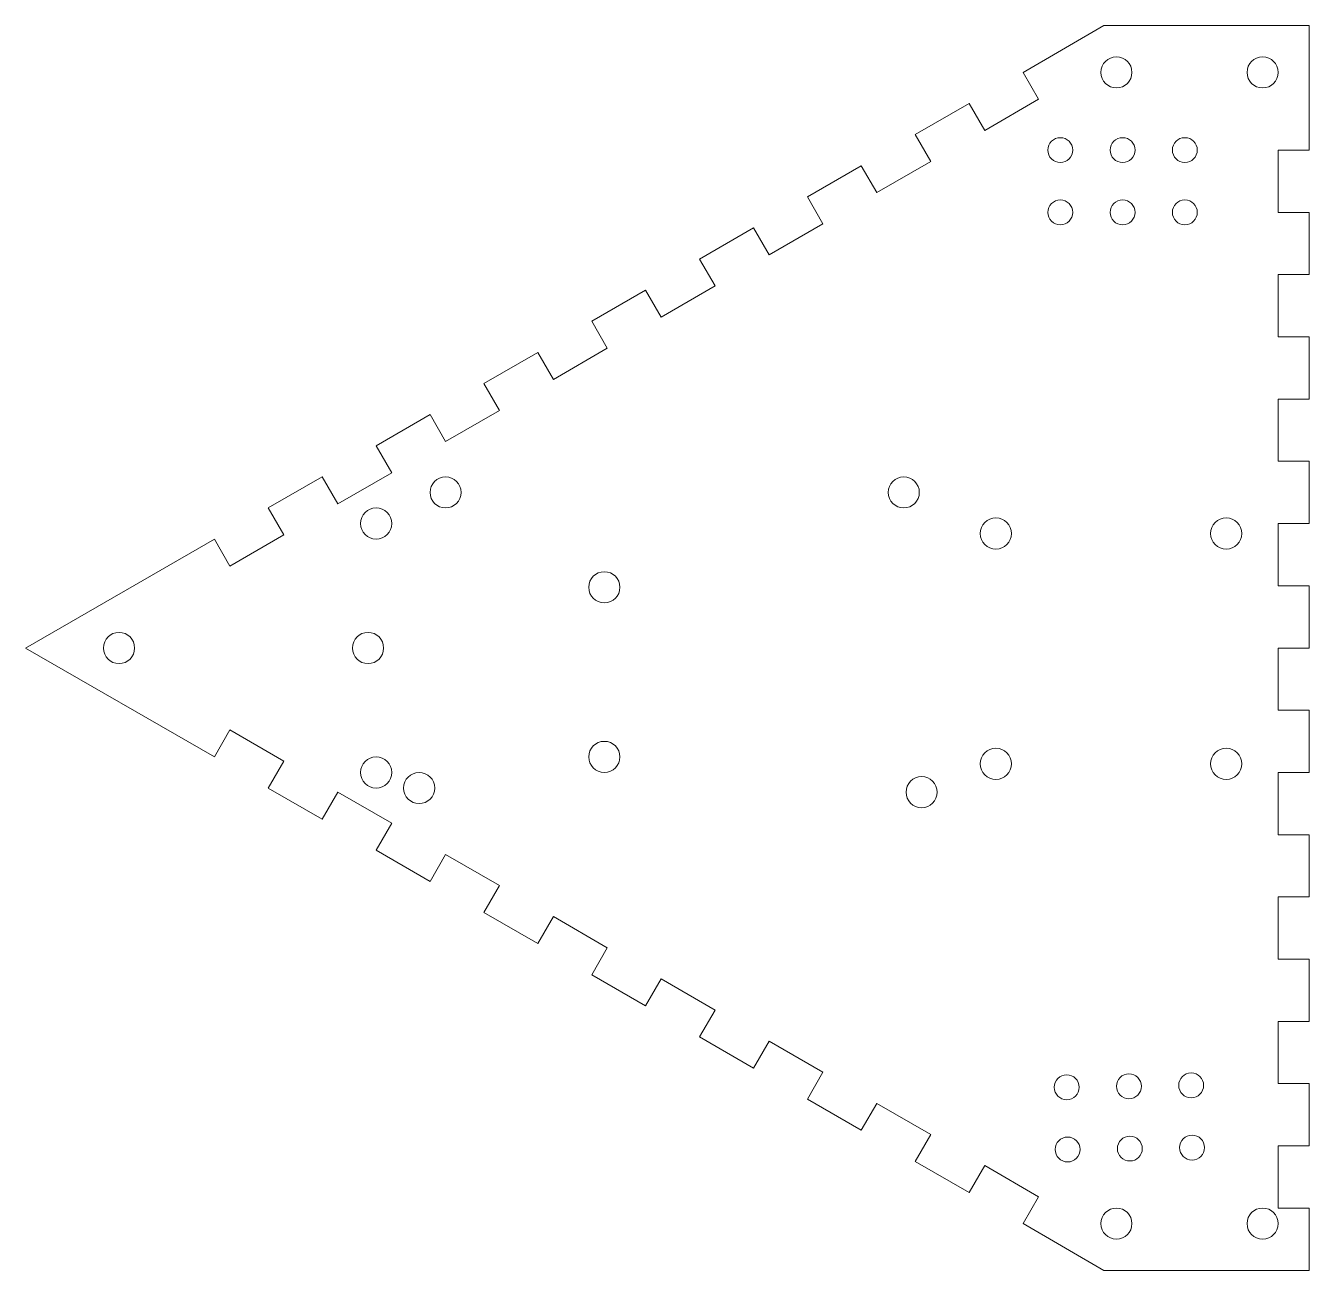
# Model space of a CAD drawing. Header units: millimetres. Extents: x -204 to 2, y -200 to 0.
import ezdxf

# ---------------------------------------------------------------- set-up
doc = ezdxf.new("R2010")
doc.units = ezdxf.units.MM

msp = doc.modelspace()

# ---------------------------------------------------------------- linework, layer by layer
at = {"color": 7, "linetype": 'Continuous', "lineweight": 15}
for p, q in [((-43.49, -7.5), (-30.5, 0)), ((2.5, 0), (-30.5, 0)), ((2.5, 0), (2.5, -20)), ((-40.99, -11.83), (-43.49, -7.5)), ((-49.65, -16.83), (-40.99, -11.83)), ((-60.81, -17.5), (-52.15, -12.5)), ((-52.15, -12.5), (-49.65, -16.83)), ((-58.31, -21.83), (-60.81, -17.5)), ((2.5, -20), (-2.5, -20)), ((-2.5, -20), (-2.5, -30)), ((-78.13, -27.5), (-69.47, -22.5)), ((-69.47, -22.5), (-66.97, -26.83)), ((-66.97, -26.83), (-58.31, -21.83)), ((-75.63, -31.83), (-78.13, -27.5)), ((-2.5, -30), (2.5, -30)), ((2.5, -30), (2.5, -40)), ((-95.45, -37.5), (-86.79, -32.5)), ((-86.79, -32.5), (-84.29, -36.83)), ((-84.29, -36.83), (-75.63, -31.83)), ((-92.95, -41.83), (-95.45, -37.5)), ((2.5, -40), (-2.5, -40)), ((-2.5, -40), (-2.5, -50)), ((-112.77, -47.5), (-104.11, -42.5)), ((-104.11, -42.5), (-101.61, -46.83)), ((-101.61, -46.83), (-92.95, -41.83)), ((-110.27, -51.83), (-112.77, -47.5)), ((-2.5, -50), (2.5, -50)), ((2.5, -50), (2.5, -60)), ((-130.09, -57.5), (-121.43, -52.5)), ((-121.43, -52.5), (-118.93, -56.83)), ((-118.93, -56.83), (-110.27, -51.83)), ((-127.59, -61.83), (-130.09, -57.5)), ((-136.25, -66.83), (-127.59, -61.83)), ((2.5, -60), (-2.5, -60)), ((-2.5, -60), (-2.5, -70)), ((-147.41, -67.5), (-138.75, -62.5)), ((-138.75, -62.5), (-136.25, -66.83)), ((-144.91, -71.83), (-147.41, -67.5)), ((-2.5, -70), (2.5, -70)), ((2.5, -70), (2.5, -80)), ((-153.57, -76.83), (-144.91, -71.83)), ((-164.73, -77.5), (-156.07, -72.5)), ((-156.07, -72.5), (-153.57, -76.83)), ((-162.23, -81.83), (-164.73, -77.5)), ((2.5, -80), (-2.5, -80)), ((-2.5, -80), (-2.5, -90)), ((-170.89, -86.83), (-162.23, -81.83)), ((-203.71, -100), (-173.39, -82.5)), ((-173.39, -82.5), (-170.89, -86.83)), ((-2.5, -90), (2.5, -90)), ((2.5, -90), (2.5, -100)), ((-173.39, -117.5), (-203.71, -100)), ((2.5, -100), (-2.5, -100)), ((-2.5, -100), (-2.5, -110)), ((-2.5, -110), (2.5, -110)), ((2.5, -110), (2.5, -120)), ((-170.89, -113.17), (-173.39, -117.5)), ((-162.23, -118.17), (-170.89, -113.17)), ((-164.73, -122.5), (-162.23, -118.17)), ((2.5, -120), (-2.5, -120)), ((-2.5, -120), (-2.5, -130)), ((-156.07, -127.5), (-164.73, -122.5)), ((-153.57, -123.17), (-156.07, -127.5)), ((-144.91, -128.17), (-153.57, -123.17)), ((-147.41, -132.5), (-144.91, -128.17)), ((-2.5, -130), (2.5, -130)), ((2.5, -130), (2.5, -140)), ((-138.75, -137.5), (-147.41, -132.5)), ((-136.25, -133.17), (-138.75, -137.5)), ((-127.59, -138.17), (-136.25, -133.17)), ((-130.09, -142.5), (-127.59, -138.17)), ((2.5, -140), (-2.5, -140)), ((-2.5, -140), (-2.5, -150)), ((-121.43, -147.5), (-130.09, -142.5)), ((-118.93, -143.17), (-121.43, -147.5)), ((-110.27, -148.17), (-118.93, -143.17)), ((-112.77, -152.5), (-110.27, -148.17)), ((-2.5, -150), (2.5, -150)), ((2.5, -150), (2.5, -160)), ((-104.11, -157.5), (-112.77, -152.5)), ((-101.61, -153.17), (-104.11, -157.5)), ((-92.95, -158.17), (-101.61, -153.17)), ((-95.45, -162.5), (-92.95, -158.17)), ((2.5, -160), (-2.5, -160)), ((-2.5, -160), (-2.5, -170)), ((-86.79, -167.5), (-95.45, -162.5)), ((-84.29, -163.17), (-86.79, -167.5)), ((-75.63, -168.17), (-84.29, -163.17)), ((-78.13, -172.5), (-75.63, -168.17)), ((-2.5, -170), (2.5, -170)), ((2.5, -170), (2.5, -180)), ((-69.47, -177.5), (-78.13, -172.5)), ((-66.97, -173.17), (-69.47, -177.5)), ((-58.31, -178.17), (-66.97, -173.17)), ((-60.81, -182.5), (-58.31, -178.17)), ((2.5, -180), (-2.5, -180)), ((-2.5, -180), (-2.5, -190)), ((-52.15, -187.5), (-60.81, -182.5)), ((-49.65, -183.17), (-52.15, -187.5)), ((-40.99, -188.17), (-49.65, -183.17)), ((-43.49, -192.5), (-40.99, -188.17)), ((-2.5, -190), (2.5, -190)), ((2.5, -190), (2.5, -200)), ((-30.5, -200), (-43.49, -192.5)), ((2.5, -200), (-30.5, -200))]:
    msp.add_line(p, q, dxfattribs=at)
for centre, radius in [((-28.49, -7.5), 2.5), ((-5, -7.5), 2.5), ((-37.5, -20), 2), ((-27.5, -20), 2), ((-17.5, -20), 2), ((-37.5, -30), 2), ((-27.5, -30), 2), ((-17.5, -30), 2), ((-136.25, -75), 2.5), ((-62.65, -75), 2.5), ((-147.41, -80), 2.5), ((-47.85, -81.61), 2.5), ((-10.85, -81.61), 2.5), ((-110.75, -90.25), 2.5), ((-188.71, -100), 2.5), ((-148.71, -100), 2.5), ((-110.75, -117.5), 2.5), ((-147.41, -120), 2.5), ((-47.85, -118.61), 2.5), ((-10.85, -118.61), 2.5), ((-140.5, -122.5), 2.5), ((-59.78, -123.17), 2.5), ((-36.47, -170.58), 2), ((-26.48, -170.43), 2), ((-16.48, -170.28), 2), ((-36.33, -180.58), 2), ((-26.33, -180.43), 2), ((-16.33, -180.28), 2), ((-28.49, -192.5), 2.5), ((-5, -192.5), 2.5)]:
    msp.add_circle(centre, radius, dxfattribs=at)

doc.saveas('drawing.dxf')
